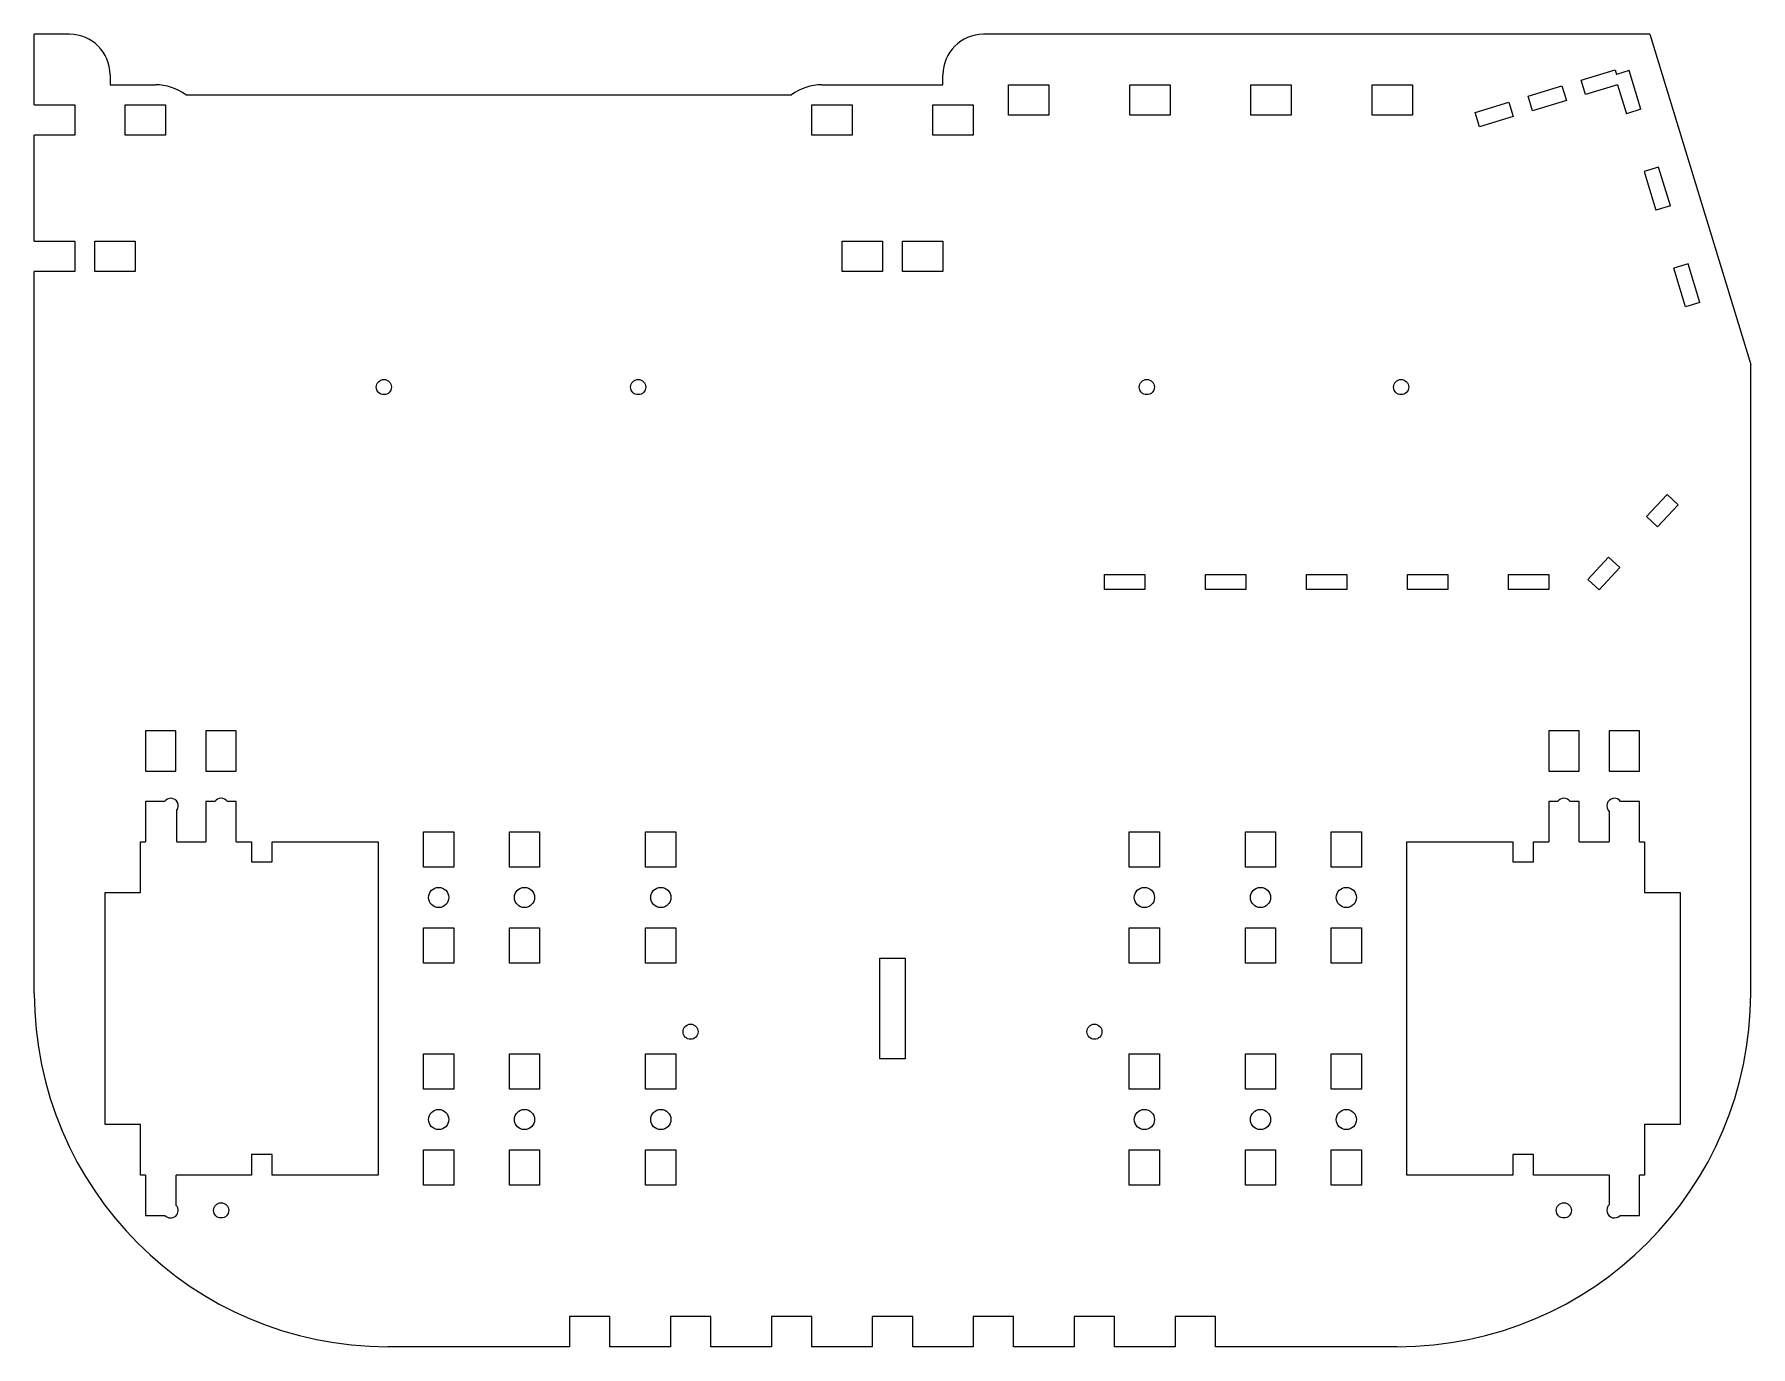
# Model space of a CAD drawing. Header units: millimetres. Extents: x -0.34 to 0, y 0 to 0.26.
import ezdxf

# ---------------------------------------------------------------- set-up
doc = ezdxf.new("R2010")
doc.units = ezdxf.units.MM

msp = doc.modelspace()

# ---------------------------------------------------------------- linework, layer by layer
at = {"color": 7, "linetype": 'Continuous', "lineweight": 15}
for p, q in [((-0.333, 0.26), (-0.34, 0.26)), ((-0.34, 0.246), (-0.34, 0.26)), ((-0.02, 0.26), (-0.152, 0.26)), ((-0.02, 0.26), (0, 0.1945829476)), ((-0.325, 0.252), (-0.325, 0.25)), ((-0.16, 0.25), (-0.16, 0.252)), ((-0.0335672117, 0.2509430753), (-0.0268730784, 0.2529896773)), ((-0.0268730784, 0.2529896773), (-0.026581673, 0.2520365332)), ((-0.0240738809, 0.2528032422), (-0.026581673, 0.2520365332)), ((-0.0217349072, 0.2451528042), (-0.0240738809, 0.2528032422)), ((-0.325, 0.25), (-0.316, 0.25)), ((-0.184, 0.25), (-0.16, 0.25)), ((-0.147, 0.25), (-0.139, 0.25)), ((-0.147, 0.244), (-0.147, 0.25)), ((-0.139, 0.25), (-0.139, 0.244)), ((-0.123, 0.25), (-0.115, 0.25)), ((-0.123, 0.244), (-0.123, 0.25)), ((-0.115, 0.25), (-0.115, 0.244)), ((-0.099, 0.25), (-0.091, 0.25)), ((-0.099, 0.244), (-0.099, 0.25)), ((-0.091, 0.25), (-0.091, 0.244)), ((-0.075, 0.25), (-0.067, 0.25)), ((-0.075, 0.244), (-0.075, 0.25)), ((-0.067, 0.25), (-0.067, 0.244)), ((-0.044086564, 0.2477269866), (-0.0373924307, 0.2497735885)), ((-0.0373924307, 0.2497735885), (-0.0365153156, 0.2469046742)), ((-0.0326900965, 0.2480741611), (-0.0335672117, 0.2509430753)), ((-0.0263570854, 0.2500103569), (-0.0326900965, 0.2480741611)), ((-0.0263570854, 0.2500103569), (-0.0246038215, 0.2442756891)), ((-0.34, 0.246), (-0.332, 0.246)), ((-0.332, 0.246), (-0.332, 0.24)), ((-0.322, 0.246), (-0.314, 0.246)), ((-0.322, 0.24), (-0.322, 0.246)), ((-0.314, 0.246), (-0.314, 0.24)), ((-0.31, 0.248), (-0.19, 0.248)), ((-0.186, 0.246), (-0.178, 0.246)), ((-0.186, 0.24), (-0.186, 0.246)), ((-0.178, 0.246), (-0.178, 0.24)), ((-0.162, 0.246), (-0.154, 0.246)), ((-0.162, 0.24), (-0.162, 0.246)), ((-0.154, 0.246), (-0.154, 0.24)), ((-0.0546059163, 0.2445108978), (-0.047911783, 0.2465574998)), ((-0.047911783, 0.2465574998), (-0.0470346679, 0.2436885855)), ((-0.0432094489, 0.2448580723), (-0.044086564, 0.2477269866)), ((-0.0365153156, 0.2469046742), (-0.0432094489, 0.2448580723)), ((-0.0217349072, 0.2451528042), (-0.0246038215, 0.2442756891)), ((-0.139, 0.244), (-0.147, 0.244)), ((-0.115, 0.244), (-0.123, 0.244)), ((-0.091, 0.244), (-0.099, 0.244)), ((-0.067, 0.244), (-0.075, 0.244)), ((-0.0537288012, 0.2416419836), (-0.0546059163, 0.2445108978)), ((-0.0470346679, 0.2436885855), (-0.0537288012, 0.2416419836)), ((-0.332, 0.24), (-0.34, 0.24)), ((-0.34, 0.219), (-0.34, 0.24)), ((-0.314, 0.24), (-0.322, 0.24)), ((-0.178, 0.24), (-0.186, 0.24)), ((-0.154, 0.24), (-0.162, 0.24)), ((-0.0182264468, 0.2336771471), (-0.0210953611, 0.232800032)), ((-0.0210953611, 0.232800032), (-0.0187563874, 0.225149594)), ((-0.0158874732, 0.2260267091), (-0.0182264468, 0.2336771471)), ((-0.0158874732, 0.2260267091), (-0.0187563874, 0.225149594)), ((-0.34, 0.219), (-0.332, 0.219)), ((-0.332, 0.219), (-0.332, 0.213)), ((-0.328, 0.219), (-0.32, 0.219)), ((-0.328, 0.213), (-0.328, 0.219)), ((-0.32, 0.219), (-0.32, 0.213)), ((-0.18, 0.219), (-0.172, 0.219)), ((-0.18, 0.213), (-0.18, 0.219)), ((-0.172, 0.219), (-0.172, 0.213)), ((-0.168, 0.219), (-0.16, 0.219)), ((-0.168, 0.213), (-0.168, 0.219)), ((-0.16, 0.219), (-0.16, 0.213)), ((-0.0123790127, 0.214551052), (-0.015247927, 0.2136739369)), ((-0.0100400391, 0.206900614), (-0.0123790127, 0.214551052)), ((-0.34, 0.07), (-0.34, 0.213)), ((-0.332, 0.213), (-0.34, 0.213)), ((-0.32, 0.213), (-0.328, 0.213)), ((-0.172, 0.213), (-0.18, 0.213)), ((-0.16, 0.213), (-0.168, 0.213)), ((-0.0129089533, 0.2060234988), (-0.015247927, 0.2136739369)), ((-0.0100400391, 0.206900614), (-0.0129089533, 0.2060234988)), ((0, 0.07), (0, 0.1945829476)), ((-0.0206311628, 0.1644456854), (-0.0165391726, 0.1688338076)), ((-0.0143451115, 0.1667878126), (-0.0184371017, 0.1623996904)), ((-0.0165391726, 0.1688338076), (-0.0143451115, 0.1667878126)), ((-0.0184371017, 0.1623996904), (-0.0206311628, 0.1644456854)), ((-0.0322251349, 0.1520126725), (-0.0281331448, 0.1564007947)), ((-0.0281331448, 0.1564007947), (-0.0259390836, 0.1543547996)), ((-0.0259390836, 0.1543547996), (-0.0300310738, 0.1499666774)), ((-0.128, 0.153), (-0.12, 0.153)), ((-0.128, 0.15), (-0.128, 0.153)), ((-0.12, 0.15), (-0.128, 0.15)), ((-0.12, 0.153), (-0.12, 0.15)), ((-0.108, 0.153), (-0.1, 0.153)), ((-0.108, 0.15), (-0.108, 0.153)), ((-0.1, 0.15), (-0.108, 0.15)), ((-0.1, 0.153), (-0.1, 0.15)), ((-0.088, 0.153), (-0.08, 0.153)), ((-0.088, 0.15), (-0.088, 0.153)), ((-0.08, 0.15), (-0.088, 0.15)), ((-0.08, 0.153), (-0.08, 0.15)), ((-0.068, 0.153), (-0.06, 0.153)), ((-0.068, 0.15), (-0.068, 0.153)), ((-0.06, 0.15), (-0.068, 0.15)), ((-0.06, 0.153), (-0.06, 0.15)), ((-0.048, 0.153), (-0.04, 0.153)), ((-0.048, 0.15), (-0.048, 0.153)), ((-0.04, 0.15), (-0.048, 0.15)), ((-0.04, 0.153), (-0.04, 0.15)), ((-0.0300310738, 0.1499666774), (-0.0322251349, 0.1520126725)), ((-0.312, 0.122), (-0.318, 0.122)), ((-0.318, 0.122), (-0.318, 0.114)), ((-0.312, 0.114), (-0.312, 0.122)), ((-0.3, 0.122), (-0.306, 0.122)), ((-0.306, 0.122), (-0.306, 0.114)), ((-0.3, 0.114), (-0.3, 0.122)), ((-0.034, 0.122), (-0.04, 0.122)), ((-0.04, 0.122), (-0.04, 0.114)), ((-0.034, 0.114), (-0.034, 0.122)), ((-0.022, 0.122), (-0.028, 0.122)), ((-0.028, 0.122), (-0.028, 0.114)), ((-0.022, 0.114), (-0.022, 0.122)), ((-0.318, 0.114), (-0.312, 0.114)), ((-0.306, 0.114), (-0.3, 0.114)), ((-0.04, 0.114), (-0.034, 0.114)), ((-0.028, 0.114), (-0.022, 0.114)), ((-0.3142351917, 0.108), (-0.318, 0.108)), ((-0.318, 0.108), (-0.318, 0.1)), ((-0.3117648083, 0.1), (-0.3117648083, 0.1062978818)), ((-0.3042351917, 0.108), (-0.306, 0.108)), ((-0.306, 0.108), (-0.306, 0.1)), ((-0.3, 0.108), (-0.3017648083, 0.108)), ((-0.3, 0.1), (-0.3, 0.108)), ((-0.0382351917, 0.108), (-0.04, 0.108)), ((-0.04, 0.108), (-0.04, 0.1)), ((-0.034, 0.108), (-0.0357648083, 0.108)), ((-0.034, 0.1), (-0.034, 0.108)), ((-0.028, 0.1060309069), (-0.028, 0.1)), ((-0.022, 0.108), (-0.0257648083, 0.108)), ((-0.022, 0.1), (-0.022, 0.108)), ((-0.319, 0.09), (-0.319, 0.1)), ((-0.319, 0.1), (-0.318, 0.1)), ((-0.3117648083, 0.1), (-0.306, 0.1)), ((-0.3, 0.1), (-0.297, 0.1)), ((-0.297, 0.1), (-0.297, 0.0960744705)), ((-0.2929, 0.1), (-0.2719, 0.1)), ((-0.2929, 0.0960744705), (-0.2929, 0.1)), ((-0.2719, 0.1), (-0.2719, 0.034)), ((-0.2629, 0.102), (-0.2569, 0.102)), ((-0.2629, 0.095), (-0.2629, 0.102)), ((-0.2569, 0.102), (-0.2569, 0.095)), ((-0.2459, 0.102), (-0.2399, 0.102)), ((-0.2459, 0.095), (-0.2459, 0.102)), ((-0.2399, 0.102), (-0.2399, 0.095)), ((-0.2189, 0.102), (-0.2129, 0.102)), ((-0.2189, 0.095), (-0.2189, 0.102)), ((-0.2129, 0.102), (-0.2129, 0.095)), ((-0.1231, 0.102), (-0.1171, 0.102)), ((-0.1231, 0.095), (-0.1231, 0.102)), ((-0.1171, 0.102), (-0.1171, 0.095)), ((-0.1001, 0.102), (-0.0941, 0.102)), ((-0.1001, 0.095), (-0.1001, 0.102)), ((-0.0941, 0.102), (-0.0941, 0.095)), ((-0.0831, 0.102), (-0.0771, 0.102)), ((-0.0831, 0.095), (-0.0831, 0.102)), ((-0.0771, 0.102), (-0.0771, 0.095)), ((-0.0681, 0.1), (-0.0471, 0.1)), ((-0.0681, 0.034), (-0.0681, 0.1)), ((-0.0471, 0.1), (-0.0471, 0.0960744705)), ((-0.043, 0.1), (-0.04, 0.1)), ((-0.043, 0.0960744705), (-0.043, 0.1)), ((-0.034, 0.1), (-0.028, 0.1)), ((-0.022, 0.1), (-0.021, 0.1)), ((-0.021, 0.1), (-0.021, 0.09)), ((-0.297, 0.0960744705), (-0.2929, 0.0960744705)), ((-0.0471, 0.0960744705), (-0.043, 0.0960744705)), ((-0.2569, 0.095), (-0.2629, 0.095)), ((-0.2399, 0.095), (-0.2459, 0.095)), ((-0.2129, 0.095), (-0.2189, 0.095)), ((-0.1171, 0.095), (-0.1231, 0.095)), ((-0.0941, 0.095), (-0.1001, 0.095)), ((-0.0771, 0.095), (-0.0831, 0.095)), ((-0.326, 0.09), (-0.319, 0.09)), ((-0.326, 0.044), (-0.326, 0.09)), ((-0.021, 0.09), (-0.014, 0.09)), ((-0.014, 0.09), (-0.014, 0.044)), ((-0.2629, 0.083), (-0.2569, 0.083)), ((-0.2629, 0.076), (-0.2629, 0.083)), ((-0.2569, 0.083), (-0.2569, 0.076)), ((-0.2459, 0.083), (-0.2399, 0.083)), ((-0.2459, 0.076), (-0.2459, 0.083)), ((-0.2399, 0.083), (-0.2399, 0.076)), ((-0.2189, 0.083), (-0.2129, 0.083)), ((-0.2189, 0.076), (-0.2189, 0.083)), ((-0.2129, 0.083), (-0.2129, 0.076)), ((-0.1231, 0.083), (-0.1171, 0.083)), ((-0.1231, 0.076), (-0.1231, 0.083)), ((-0.1171, 0.083), (-0.1171, 0.076)), ((-0.1001, 0.083), (-0.0941, 0.083)), ((-0.1001, 0.076), (-0.1001, 0.083)), ((-0.0941, 0.083), (-0.0941, 0.076)), ((-0.0831, 0.083), (-0.0771, 0.083)), ((-0.0831, 0.076), (-0.0831, 0.083)), ((-0.0771, 0.083), (-0.0771, 0.076)), ((-0.2569, 0.076), (-0.2629, 0.076)), ((-0.2399, 0.076), (-0.2459, 0.076)), ((-0.2129, 0.076), (-0.2189, 0.076)), ((-0.1725, 0.077), (-0.1675, 0.077)), ((-0.1725, 0.057), (-0.1725, 0.077)), ((-0.1675, 0.077), (-0.1675, 0.057)), ((-0.1171, 0.076), (-0.1231, 0.076)), ((-0.0941, 0.076), (-0.1001, 0.076)), ((-0.0771, 0.076), (-0.0831, 0.076)), ((-0.2629, 0.058), (-0.2569, 0.058)), ((-0.2629, 0.051), (-0.2629, 0.058)), ((-0.2569, 0.058), (-0.2569, 0.051)), ((-0.2459, 0.058), (-0.2399, 0.058)), ((-0.2459, 0.051), (-0.2459, 0.058)), ((-0.2399, 0.058), (-0.2399, 0.051)), ((-0.2189, 0.058), (-0.2129, 0.058)), ((-0.2189, 0.051), (-0.2189, 0.058)), ((-0.2129, 0.058), (-0.2129, 0.051)), ((-0.1231, 0.058), (-0.1171, 0.058)), ((-0.1231, 0.051), (-0.1231, 0.058)), ((-0.1171, 0.058), (-0.1171, 0.051)), ((-0.1001, 0.058), (-0.0941, 0.058)), ((-0.1001, 0.051), (-0.1001, 0.058)), ((-0.0941, 0.058), (-0.0941, 0.051)), ((-0.0831, 0.058), (-0.0771, 0.058)), ((-0.0831, 0.051), (-0.0831, 0.058)), ((-0.0771, 0.058), (-0.0771, 0.051)), ((-0.1675, 0.057), (-0.1725, 0.057)), ((-0.2569, 0.051), (-0.2629, 0.051)), ((-0.2399, 0.051), (-0.2459, 0.051)), ((-0.2129, 0.051), (-0.2189, 0.051)), ((-0.1171, 0.051), (-0.1231, 0.051)), ((-0.0941, 0.051), (-0.1001, 0.051)), ((-0.0771, 0.051), (-0.0831, 0.051)), ((-0.319, 0.044), (-0.326, 0.044)), ((-0.319, 0.034), (-0.319, 0.044)), ((-0.021, 0.044), (-0.021, 0.034)), ((-0.014, 0.044), (-0.021, 0.044)), ((-0.297, 0.0380744705), (-0.297, 0.034)), ((-0.2929, 0.0380744705), (-0.297, 0.0380744705)), ((-0.2929, 0.034), (-0.2929, 0.0380744705)), ((-0.2629, 0.039), (-0.2569, 0.039)), ((-0.2629, 0.032), (-0.2629, 0.039)), ((-0.2569, 0.039), (-0.2569, 0.032)), ((-0.2459, 0.039), (-0.2399, 0.039)), ((-0.2459, 0.032), (-0.2459, 0.039)), ((-0.2399, 0.039), (-0.2399, 0.032)), ((-0.2189, 0.039), (-0.2129, 0.039)), ((-0.2189, 0.032), (-0.2189, 0.039)), ((-0.2129, 0.039), (-0.2129, 0.032)), ((-0.1231, 0.039), (-0.1171, 0.039)), ((-0.1231, 0.032), (-0.1231, 0.039)), ((-0.1171, 0.039), (-0.1171, 0.032)), ((-0.1001, 0.039), (-0.0941, 0.039)), ((-0.1001, 0.032), (-0.1001, 0.039)), ((-0.0941, 0.039), (-0.0941, 0.032)), ((-0.0831, 0.039), (-0.0771, 0.039)), ((-0.0831, 0.032), (-0.0831, 0.039)), ((-0.0771, 0.039), (-0.0771, 0.032)), ((-0.0471, 0.0380744705), (-0.0471, 0.034)), ((-0.043, 0.0380744705), (-0.0471, 0.0380744705)), ((-0.043, 0.034), (-0.043, 0.0380744705)), ((-0.318, 0.034), (-0.319, 0.034)), ((-0.318, 0.034), (-0.318, 0.026)), ((-0.311881966, 0.028), (-0.311881966, 0.034)), ((-0.297, 0.034), (-0.311881966, 0.034)), ((-0.2719, 0.034), (-0.2929, 0.034)), ((-0.2569, 0.032), (-0.2629, 0.032)), ((-0.2399, 0.032), (-0.2459, 0.032)), ((-0.2129, 0.032), (-0.2189, 0.032)), ((-0.1171, 0.032), (-0.1231, 0.032)), ((-0.0941, 0.032), (-0.1001, 0.032)), ((-0.0771, 0.032), (-0.0831, 0.032)), ((-0.0471, 0.034), (-0.0681, 0.034)), ((-0.028, 0.034), (-0.043, 0.034)), ((-0.028, 0.034), (-0.028, 0.028118034)), ((-0.022, 0.026), (-0.022, 0.034)), ((-0.021, 0.034), (-0.022, 0.034)), ((-0.318, 0.026), (-0.314118034, 0.026)), ((-0.025881966, 0.026), (-0.022, 0.026)), ((-0.226, 0.006), (-0.234, 0.006)), ((-0.234, 0.006), (-0.234, 0)), ((-0.226, 0), (-0.226, 0.006)), ((-0.206, 0.006), (-0.214, 0.006)), ((-0.214, 0.006), (-0.214, 0)), ((-0.206, 0), (-0.206, 0.006)), ((-0.186, 0.006), (-0.194, 0.006)), ((-0.194, 0.006), (-0.194, 0)), ((-0.186, 0), (-0.186, 0.006)), ((-0.166, 0.006), (-0.174, 0.006)), ((-0.174, 0.006), (-0.174, 0)), ((-0.166, 0), (-0.166, 0.006)), ((-0.146, 0.006), (-0.154, 0.006)), ((-0.154, 0.006), (-0.154, 0)), ((-0.146, 0), (-0.146, 0.006)), ((-0.126, 0.006), (-0.134, 0.006)), ((-0.134, 0.006), (-0.134, 0)), ((-0.126, 0), (-0.126, 0.006)), ((-0.106, 0.006), (-0.114, 0.006)), ((-0.114, 0.006), (-0.114, 0)), ((-0.106, 0), (-0.106, 0.006)), ((-0.234, 0), (-0.27, 0)), ((-0.214, 0), (-0.226, 0)), ((-0.194, 0), (-0.206, 0)), ((-0.174, 0), (-0.186, 0)), ((-0.154, 0), (-0.166, 0)), ((-0.134, 0), (-0.146, 0)), ((-0.114, 0), (-0.126, 0)), ((-0.07, 0), (-0.106, 0))]:
    msp.add_line(p, q, dxfattribs=at)
for centre, radius in [((-0.2707502065, 0.190115166), 0.0015000000000001), ((-0.2203751032, 0.190115166), 0.0015), ((-0.1196248968, 0.190115166), 0.0015), ((-0.0692497935, 0.190115166), 0.0015), ((-0.2599, 0.089), 0.002), ((-0.2429, 0.089), 0.002), ((-0.2159, 0.089), 0.002), ((-0.1201, 0.089), 0.002), ((-0.0971, 0.089), 0.002), ((-0.0801, 0.089), 0.002), ((-0.21, 0.0624), 0.0015), ((-0.13, 0.0624), 0.0015), ((-0.2599, 0.045), 0.002), ((-0.2429, 0.045), 0.002), ((-0.2159, 0.045), 0.002), ((-0.1201, 0.045), 0.002), ((-0.0971, 0.045), 0.002), ((-0.0801, 0.045), 0.002), ((-0.303, 0.027), 0.0015), ((-0.037, 0.027), 0.0015)]:
    msp.add_circle(centre, radius, dxfattribs=at)
for centre, radius, start, end in [((-0.333, 0.252), 0.0080000000000001, 0, 90), ((-0.152, 0.252), 0.008, 90, 180), ((-0.316, 0.24), 0.01, 53.1301023542, 90), ((-0.184, 0.24), 0.0099999999999999, 90, 126.8698976458), ((-0.313, 0.1071489409), 0.0015, 325.4327797372, 145.4327797372), ((-0.303, 0.1071489409), 0.0015000000000001, 34.5672202628, 145.4327797372), ((-0.037, 0.1071489409), 0.0015, 34.5672202628, 145.4327797372), ((-0.027, 0.1071489409), 0.0015, 34.5672202628, 228.1896851042), ((-0.27, 0.07), 0.0700000000000002, 180, 270), ((-0.07, 0.07), 0.07, 270, 0), ((-0.313, 0.027), 0.0015, 221.8103148958, 41.8103148958), ((-0.027, 0.027), 0.0015, 131.8103148958, 318.1896851042)]:
    msp.add_arc(centre, radius, start, end, dxfattribs=at)

doc.saveas('drawing.dxf')
